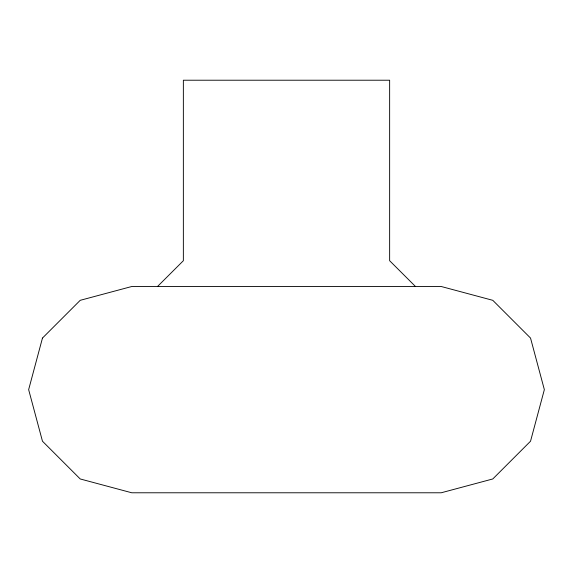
<?xml version="1.0" encoding="UTF-8"?>
<svg xmlns="http://www.w3.org/2000/svg" width="573" height="573" viewBox="0 0 573 573"><rect width="100%" height="100%" fill="white"/><g stroke="black" fill="none" stroke-linecap="round" stroke-linejoin="round"><path stroke-width="0.86" d="M157.518 286.5L183.36 260.715L183.36 80.22L389.64 80.22L389.64 260.715L415.482 286.5M42.466 338.07L28.65 389.64L42.466 441.21L80.22 478.964L131.79 492.78L441.21 492.78L492.78 478.964L530.534 441.21L544.35 389.64L530.534 338.07L492.78 300.316L441.21 286.5L131.79 286.5L80.22 300.316L42.466 338.07"/></g></svg>
